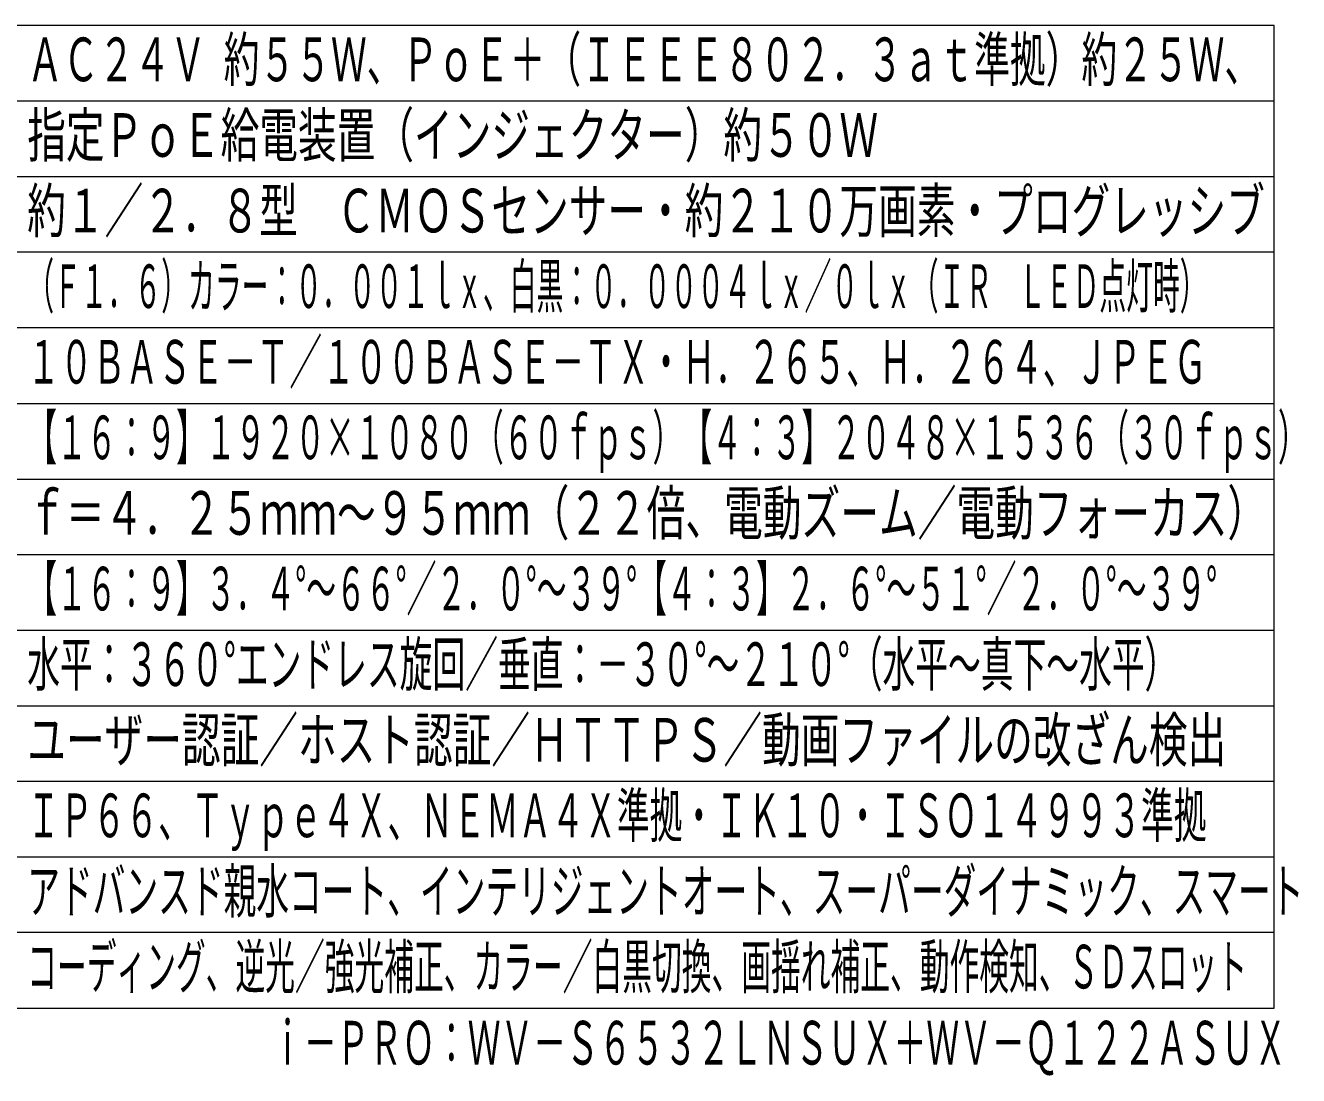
# Model space of a CAD drawing. Units: millimetres on the paper. Extents: x -63 to 64, y -59 to 59.
# Drawn here: x -20.1 to 64.1, y -59 to 10.4 of the extents above; entities that cross this region are included whole.
import ezdxf
from ezdxf.enums import TextEntityAlignment as Align

# ---------------------------------------------------------------- set-up
doc = ezdxf.new("R2010")
doc.units = ezdxf.units.MM
doc.layers.add('0-0_MOJI1', color=7, linetype='Continuous', lineweight=9)
doc.layers.add('0-2_WAKU', color=4, linetype='Continuous', lineweight=9)
doc.layers.add('0-1_相当品', color=4, linetype='Continuous')
doc.styles.add('ＭＳ ゴシック', font='')
doc.styles.get('ＭＳ ゴシック').set_extended_font_data('MS Gothic')

msp = doc.modelspace()

# ---------------------------------------------------------------- linework, layer by layer
at = {"layer": '0-2_WAKU', "color": 3}
for p, q in [((62.469, 10.449), (-62.531, 10.449)), ((62.469, -54.551), (62.469, 10.449)), ((-62.531, -54.551), (62.469, -54.551))]:
    msp.add_line(p, q, dxfattribs=at)
at = {"layer": '0-2_WAKU'}
for p, q in [((62.469, 5.449), (-62.531, 5.449)), ((62.469, 0.449), (-62.531, 0.449)), ((62.469, -4.551), (-62.531, -4.551)), ((62.469, -9.551), (-62.531, -9.551)), ((-62.531, -14.551), (62.469, -14.551)), ((-62.531, -19.551), (62.469, -19.551)), ((-62.531, -24.551), (62.469, -24.551)), ((-62.531, -29.551), (62.469, -29.551)), ((-62.531, -34.551), (62.469, -34.551)), ((62.469, -39.551), (-62.531, -39.551)), ((62.469, -44.551), (-62.531, -44.551)), ((62.469, -49.551), (-62.531, -49.551))]:
    msp.add_line(p, q, dxfattribs=at)

# ---------------------------------------------------------------- texts
at = {"layer": '0-0_MOJI1', "style": 'ＭＳ ゴシック'}
for s, height, width, p in [('ＡＣ２４Ｖ 約５５Ｗ、ＰｏＥ＋（ＩＥＥＥ８０２．３ａｔ準拠）約２５Ｗ、', 2.889, 0.6, (-20.031, 5.894)), ('指定ＰｏＥ給電装置（インジェクター）約５０Ｗ', 2.886, 0.65, (-20.031, 0.894)), ('約１／２．８型\u3000ＣＭＯＳセンサー・約２１０万画素・プログレッシブ', 2.886, 0.65, (-20.031, -4.106)), ('（Ｆ１．６）カラー：０．００１ｌｘ、白黒：０．０００４ｌｘ／０ｌｘ（ＩＲ\u3000ＬＥＤ点灯時）', 2.889, 0.45, (-20.031, -9.106)), ('１０ＢＡＳＥ－Ｔ／１００ＢＡＳＥ－ＴＸ・Ｈ．２６５、Ｈ．２６４、ＪＰＥＧ', 2.889, 0.55, (-20.031, -14.106)), ('【１６：９】１９２０×１０８０（６０ｆｐｓ）【４：３】２０４８×１５３６（３０ｆｐｓ）', 2.889, 0.5, (-20.031, -19.106)), ('ｆ＝４．２５ｍｍ～９５ｍｍ（２２倍、電動ズーム／電動フォーカス）', 2.889, 0.65, (-20.031, -24.106)), ('【１６：９】３．４°～６６°／２．０°～３９°【４：３】２．６°～５１°／２．０°～３９°', 2.889, 0.5, (-20.031, -29.106)), ('水平：３６０°エンドレス旋回／垂直：－３０°～２１０°（水平～真下～水平）', 2.889, 0.55, (-20.031, -34.106)), ('ユーザー認証／ホスト認証／ＨＴＴＰＳ／動画ファイルの改ざん検出', 2.886, 0.65, (-20.031, -39.106)), ('ＩＰ６６、Ｔｙｐｅ４Ｘ、ＮＥＭＡ４Ｘ準拠・ＩＫ１０・ＩＳＯ１４９９３準拠', 2.889, 0.55, (-20.031, -44.106)), ('アドバンスド親水コート、インテリジェントオート、スーパーダイナミック、スマート', 2.886, 0.55, (-20.031, -49.106)), ('コーディング、逆光／強光補正、カラー／白黒切換、画揺れ補正、動作検知、ＳＤスロット', 2.886, 0.5, (-20.031, -54.106))]:
    msp.add_text(s, height=height, dxfattribs=dict(at, width=width)).set_placement(p, align=Align.BOTTOM_LEFT)
at = {"layer": '0-1_相当品', "style": 'ＭＳ ゴシック', "width": 0.55}
msp.add_text('ｉ－ＰＲＯ：ＷＶ－Ｓ６５３２ＬＮＳＵＸ＋ＷＶ－Ｑ１２２ＡＳＵＸ', height=2.889, dxfattribs=at).set_placement((-3.891, -59.142), align=Align.BOTTOM_LEFT)

doc.saveas('drawing.dxf')
